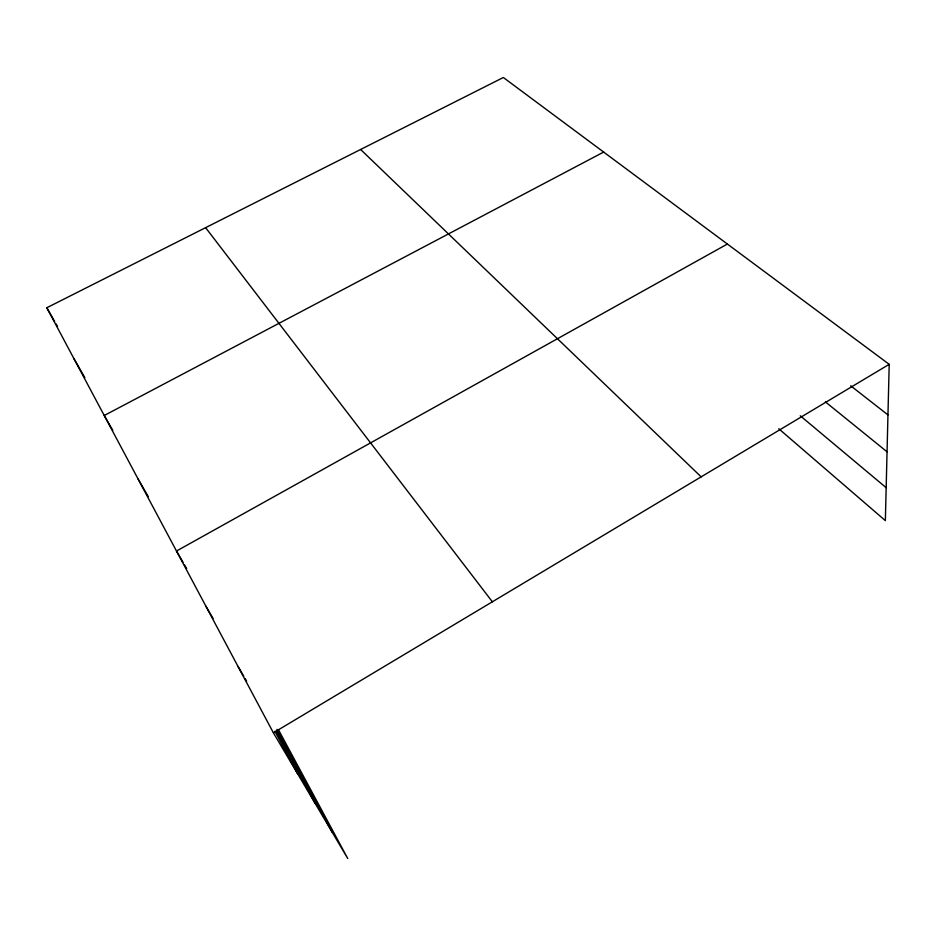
<?xml version="1.0" encoding="UTF-8"?>
<svg xmlns="http://www.w3.org/2000/svg" width="936" height="936" viewBox="0 0 936 936"><rect width="100%" height="100%" fill="white"/><g stroke="black" fill="none" stroke-linecap="round" stroke-linejoin="round"><path stroke-width="1.4" d="M278.53 729.858L347.736 858.499L273.394 732.829L46.8 307.757L503.346 77.501L889.2 364.326L885.362 520.627L778.74 428.723M273.394 732.829L889.2 364.326M727.377 244.039L176.483 551.035L183.023 562.255M603.65 152.065L104.235 415.502L112.811 430.361M850.672 385.761L887.96 414.905M825.388 401.872L887.047 451.807M800.28 415.806L886.17 487.691M360.617 149.479L701.146 476.857M205.604 227.659L492.359 601.789M237.943 666.338L243.723 676.166M245.173 678.623L246.613 681.08M205.791 606.013L213.057 618.427M184.474 564.759L186.65 568.491M138.177 479.162L148.286 496.618M73.967 358.722L84.86 377.641M46.8 307.757L54.651 321.434M56.078 323.926L57.505 326.407M276.974 729.39L332.245 832.303M276.284 730.876L315.256 803.591M274.927 731.332L297.671 773.873"/></g></svg>
